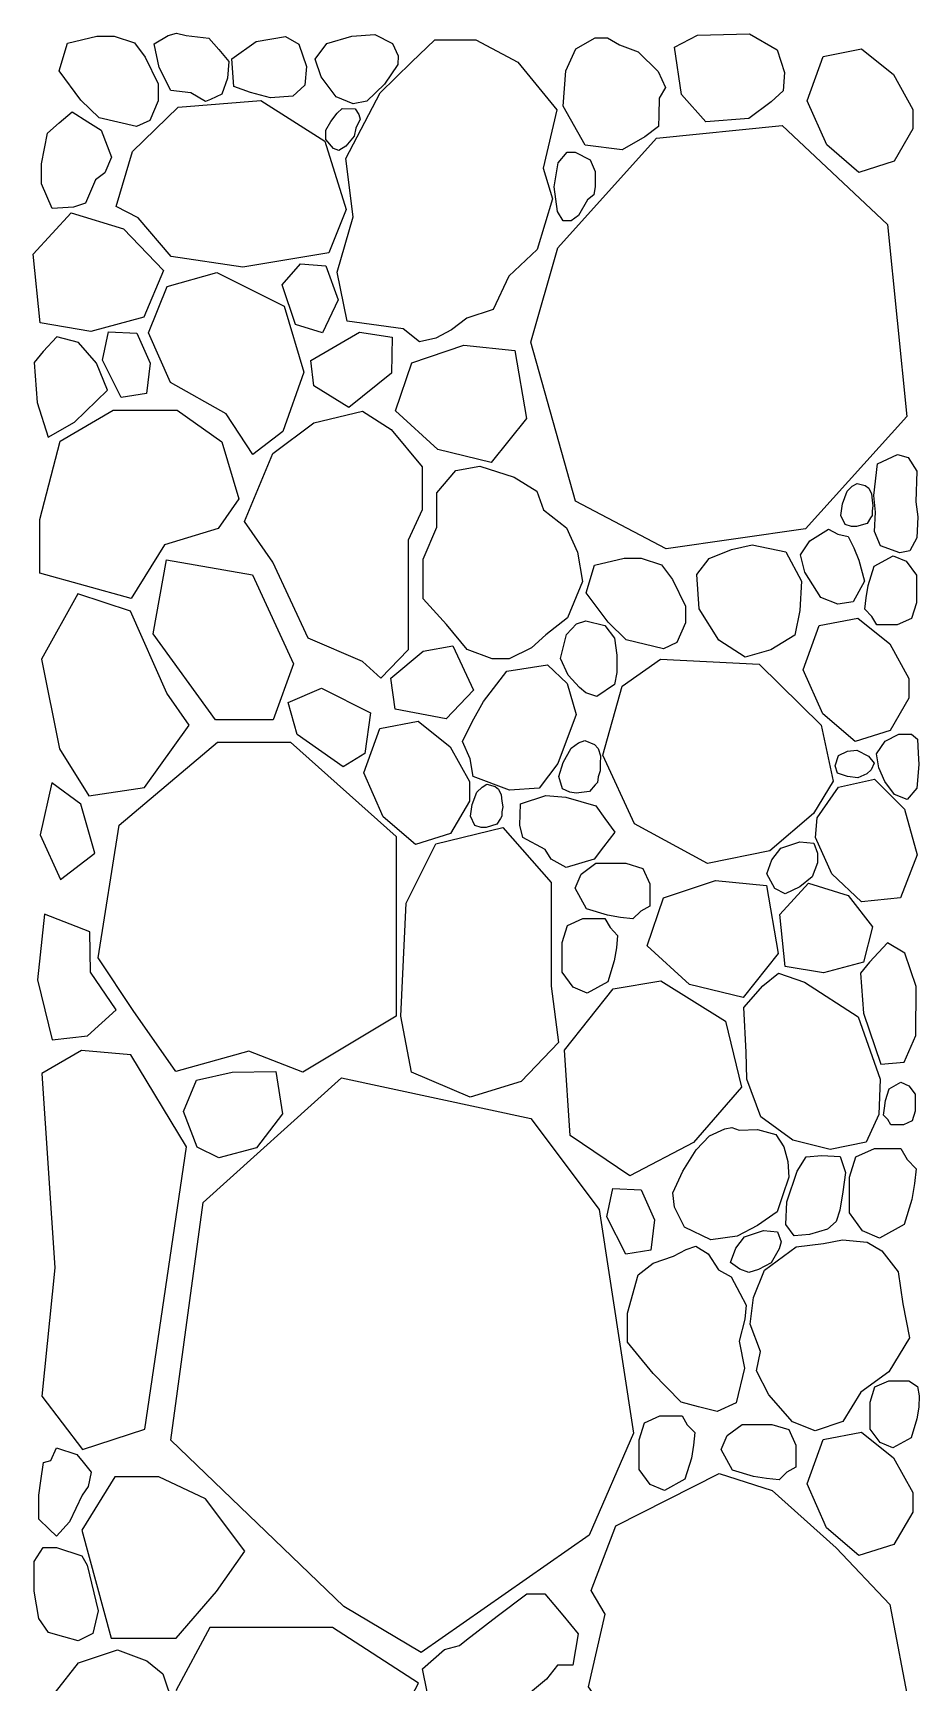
# Model space of a CAD drawing. Header units: millimetres. Extents: x 10227 to 13232, y 2 to 9351.
# Drawn here: x 11567.3 to 11655.2, y 2376.3 to 2540.1 of the extents above; entities that cross this region are included whole.
import ezdxf

# ---------------------------------------------------------------- set-up
doc = ezdxf.new("R2010")
doc.units = ezdxf.units.MM
doc.layers.add('RETINO', color=20, linetype='Continuous')

msp = doc.modelspace()

# ---------------------------------------------------------------- linework, layer by layer
at = {"layer": 'RETINO'}
for points in [[(11577.57, 2530.79), (11573.87, 2531.66), (11572.07, 2533.42), (11569.9, 2536.34), (11570.73, 2539.07), (11573.64, 2539.78), (11575.35, 2539.78), (11577.38, 2539.12), (11578.45, 2537.67), (11579.73, 2535.02), (11579.73, 2533.34), (11578.89, 2531.41), (11577.57, 2530.79)], [(11582.96, 2534.15), (11580.99, 2534.39), (11579.82, 2536.66), (11579.34, 2539), (11580.71, 2539.84), (11581.55, 2540.08), (11582.49, 2539.82), (11584.75, 2539.58), (11585.76, 2538.44), (11586.75, 2537.24), (11586.61, 2535.6), (11586.05, 2534.02), (11584.92, 2533.49), (11584.42, 2533.27), (11582.96, 2534.15)], [(11587.24, 2534.77), (11587.05, 2537.52), (11589.45, 2539.25), (11592.37, 2539.73)], [(11592.37, 2539.73), (11593.68, 2538.98)], [(11602.18, 2534.99), (11600.42, 2533.31), (11599.07, 2533.05), (11597.4, 2533.76), (11595.9, 2535.72), (11595.29, 2537.48), (11596.47, 2539.05), (11598.95, 2539.78), (11601.22, 2539.92), (11602.97, 2539.05), (11603.53, 2537.82), (11603.5, 2536.97), (11602.18, 2534.99)], [(11631.67, 2533.99), (11630.96, 2538.69), (11633.23, 2539.87), (11638.39, 2539.99)], [(11638.39, 2539.99), (11641.14, 2538.41)], [(11593.68, 2538.98), (11594.43, 2536.74), (11594.28, 2534.9)], [(11604.03, 2510.71), (11598.48, 2511.48), (11597.5, 2516.36), (11599.07, 2521.83), (11598.34, 2527.61), (11601.75, 2534.14), (11604.87, 2537.17), (11607.19, 2539.41), (11611.25, 2539.41), (11615.43, 2537.17), (11619.3, 2532.45), (11617.93, 2526.67), (11618.84, 2523.63), (11617.32, 2518.61), (11614.51, 2515.95), (11612.98, 2512.64), (11610.34, 2511.77), (11608.82, 2510.62), (11607.29, 2509.81), (11605.67, 2509.42), (11604.03, 2510.71)], [(11625.76, 2528.5), (11622.08, 2528.96), (11619.9, 2532.83), (11620.18, 2536.33), (11621.16, 2538.51), (11623.08, 2539.61), (11624.32, 2539.59), (11625.49, 2538.91), (11627.35, 2538.21), (11629.34, 2536.25), (11630.05, 2534.67), (11629.44, 2533.62), (11629.4, 2531.93), (11629.37, 2530.79), (11628.01, 2529.79), (11625.76, 2528.5)], [(11641.14, 2538.41), (11641.89, 2536.17), (11641.74, 2534.33)], [(11652.75, 2527.35), (11649.26, 2526.25), (11646.07, 2528.98), (11644.12, 2533.35), (11645.71, 2537.75), (11649.53, 2538.5), (11652.7, 2535.95), (11654.61, 2532.5), (11654.61, 2530.56), (11652.75, 2527.35)], [(11594.28, 2534.9), (11593.09, 2533.82)], [(11598.37, 2522.56), (11596.65, 2518.25), (11588.14, 2516.84), (11581.01, 2517.9), (11577.73, 2521.74), (11575.55, 2522.87), (11577.19, 2528.33), (11581.7, 2532.73), (11589.92, 2533.37), (11596.25, 2529.36), (11598.37, 2522.56)], [(11593.09, 2533.82), (11590.88, 2533.66), (11588.89, 2534.18), (11587.24, 2534.77)], [(11640.55, 2533.26), (11638.34, 2531.59), (11634.08, 2531.26), (11631.67, 2533.99)], [(11641.74, 2534.33), (11640.55, 2533.26)], [(11569.21, 2522.67), (11568.16, 2525.11), (11568.16, 2527.11), (11568.76, 2530.15), (11569.92, 2531.15), (11571.21, 2532.26), (11572.76, 2531.27), (11574.06, 2530.43), (11575.11, 2527.75), (11574.44, 2526.19), (11573.51, 2525.51), (11572.51, 2523.2), (11571.33, 2522.79), (11569.21, 2522.67)], [(11599.18, 2529.85), (11598.36, 2528.86), (11597.65, 2528.43), (11597.12, 2528.61), (11596.38, 2529.51), (11596.38, 2530.43), (11596.87, 2531.31), (11597.49, 2532.13), (11598, 2532.6), (11599.27, 2532.55), (11599.65, 2531.99), (11599.76, 2531.52), (11599.33, 2530.62), (11599.18, 2529.85)], [(11619.39, 2518.77), (11629.19, 2529.64), (11641.64, 2530.91), (11652.1, 2521.07), (11654, 2502.02), (11643.97, 2490.89), (11630.14, 2488.89), (11621.15, 2493.62), (11616.69, 2509.41), (11619.39, 2518.77)], [(11622.32, 2523.51), (11621.44, 2521.97), (11620.72, 2521.45), (11619.92, 2521.45), (11619.35, 2522.37), (11619.01, 2524.83), (11619.41, 2527.2), (11620.32, 2528.26), (11621.12, 2528.26), (11622.58, 2527.49), (11623.09, 2526.32), (11623.09, 2524.86), (11622.95, 2524.02), (11622.32, 2523.51)], [(11573.04, 2510.47), (11568.02, 2511.32), (11567.31, 2518.13), (11571.1, 2522.25), (11576.29, 2520.63), (11580.25, 2516.52), (11578.31, 2511.87), (11573.04, 2510.47)], [(11593.86, 2517.18), (11596.37, 2516.97), (11597.6, 2513.6), (11596.05, 2510.32), (11593.35, 2511.15), (11592.03, 2515.1), (11593.86, 2517.18)], [(11586.47, 2502.27), (11580.95, 2505.38), (11578.77, 2510.33), (11580.61, 2514.93), (11585.55, 2516.32), (11592.22, 2512.98), (11594.18, 2506.41), (11592.11, 2500.54), (11589.12, 2498.24), (11586.47, 2502.27)], [(11578.56, 2504.31), (11576.07, 2503.91), (11574.22, 2507.62), (11574.79, 2510.44), (11577.61, 2510.29), (11578.94, 2507.31), (11578.56, 2504.31)], [(11595.19, 2505.07), (11594.88, 2507.58), (11599.71, 2510.4), (11602.95, 2509.9), (11602.88, 2506.31), (11598.63, 2502.9), (11595.19, 2505.07)], [(11567.73, 2503.42), (11568.82, 2499.98), (11571.43, 2501.47), (11574.69, 2504.64), (11573.6, 2507.3), (11571.84, 2509.38), (11569.67, 2509.93), (11568.32, 2508.48), (11567.42, 2507.39), (11567.73, 2503.42)], [(11610.06, 2509.09), (11615.12, 2508.58), (11616.29, 2501.83), (11612.78, 2497.47), (11607.49, 2498.75), (11603.27, 2502.58), (11604.89, 2507.35), (11610.06, 2509.09)], [(11580.37, 2489.27), (11577.04, 2483.95), (11567.98, 2486.48), (11567.98, 2491.79), (11570.02, 2499.57), (11575.27, 2502.64), (11581.6, 2502.64), (11586.03, 2499.5), (11587.73, 2493.84), (11585.69, 2490.91), (11580.37, 2489.27)], [(11599.99, 2477.7), (11594.62, 2480.02), (11591.09, 2487.58), (11588.3, 2491.59), (11589.45, 2494.39), (11591.09, 2498.34), (11595.17, 2501.4), (11599.99, 2502.56), (11602.85, 2500.72), (11605.91, 2497.04), (11605.91, 2492.75), (11604.55, 2489.76), (11604.55, 2486.76), (11604.55, 2481.79), (11604.55, 2478.86), (11601.83, 2476.07), (11599.99, 2477.7)], [(11655.11, 2492.07), (11654.99, 2489.99), (11654.3, 2488.7), (11653.33, 2488.5), (11651.41, 2489.2), (11650.82, 2490.6), (11650.91, 2492.53), (11650.73, 2494.18), (11651.09, 2497.34), (11653.07, 2498.24), (11654.14, 2497.96), (11655, 2496.59), (11654.89, 2493.55), (11655.11, 2492.07)], [(11620.35, 2482.05), (11618.18, 2480.35), (11616.77, 2479.06), (11614.55, 2477.97), (11612.86, 2477.97), (11610.4, 2478.9), (11608.35, 2481.39), (11606.03, 2483.92), (11606.03, 2487.86), (11607.38, 2491.03), (11607.38, 2494.46), (11609.25, 2496.66), (11611.64, 2497.09), (11615.04, 2495.99), (11617.31, 2494.6), (11617.96, 2492.76), (11620.25, 2490.96), (11621.35, 2488.55), (11621.84, 2485.65), (11620.35, 2482.05)], [(11650.07, 2491.41), (11649.03, 2491.12), (11648.53, 2491.12), (11647.89, 2491.29), (11647.45, 2492.21), (11647.62, 2493.36), (11648.09, 2494.61), (11648.6, 2495.1), (11649.09, 2495.38), (11649.89, 2495.17), (11650.23, 2494.9), (11650.51, 2494.34), (11650.58, 2493.72), (11650.65, 2493.16), (11650.58, 2492.67), (11650.58, 2492.21), (11650.42, 2491.98), (11650.07, 2491.41)], [(11649.25, 2487.77), (11649.82, 2485.68), (11648.69, 2483.64), (11647.18, 2483.4), (11645.47, 2484.07), (11643.9, 2486.58), (11643.45, 2488.28), (11644.39, 2489.68), (11646.25, 2490.85), (11647.15, 2490.36), (11648.2, 2490.1), (11648.74, 2488.99), (11649.25, 2487.77)], [(11635.37, 2479.84), (11633.4, 2482.93), (11633.19, 2486.33), (11634.39, 2487.92), (11636.61, 2488.83), (11638.65, 2489.3), (11641.99, 2488.6), (11643.56, 2485.69), (11643.41, 2482.78), (11642.89, 2480.33), (11640.52, 2478.87), (11637.97, 2478.13), (11635.37, 2479.84)], [(11591.14, 2471.92), (11585.41, 2471.92), (11579.24, 2480.45), (11580.54, 2487.81), (11589.08, 2486.3), (11593.16, 2477.48)], [(11629.88, 2478.97), (11626.18, 2479.85), (11624.37, 2481.61), (11622.2, 2484.53), (11623.03, 2487.26), (11625.95, 2487.96), (11627.66, 2487.96), (11629.68, 2487.31), (11630.76, 2485.86), (11632.04, 2483.21), (11632.04, 2481.53), (11631.2, 2479.6), (11629.88, 2478.97)], [(11650.17, 2485.24), (11650.76, 2487.17), (11652.65, 2488.21), (11653.95, 2487.66), (11654.96, 2486.29), (11654.96, 2483.54), (11654.48, 2481.98), (11653.05, 2481.34), (11651.02, 2481.34), (11650.54, 2482.17), (11649.85, 2482.89), (11649.97, 2484.03), (11650.17, 2485.24)], [(11578.37, 2465.21), (11582.8, 2471.39), (11580.58, 2474.57), (11576.98, 2482.69), (11571.75, 2484.43), (11568.15, 2477.93), (11569.95, 2469.03)], [(11619.65, 2478.02), (11620.23, 2480.4), (11621.25, 2481.46), (11622.15, 2481.74), (11624.06, 2481.28), (11624.99, 2480.03), (11625.23, 2478.34), (11625.24, 2476.61), (11625.02, 2475.44), (11623.24, 2474.22), (11622.16, 2474.59), (11621.53, 2475.12), (11620.41, 2476.35), (11619.65, 2478.02)], [(11652.36, 2470.87), (11648.87, 2469.77), (11645.68, 2472.51), (11643.74, 2476.87), (11645.32, 2481.28), (11649.14, 2482.02), (11652.32, 2479.47), (11654.22, 2476.03), (11654.22, 2474.08), (11652.36, 2470.87)], [(11608.98, 2479.27), (11611.01, 2474.87), (11608.29, 2472.02), (11603.23, 2472.97), (11602.81, 2476.06), (11606.01, 2478.74), (11608.98, 2479.27)], [(11625.77, 2475.26), (11629.56, 2477.95), (11639.37, 2477.45), (11645.51, 2471.38), (11646.69, 2465.84), (11644.76, 2462.61), (11640.42, 2458.91), (11634.24, 2457.67), (11626.99, 2461.59), (11623.85, 2468.4), (11625.77, 2475.26)], [(11593.16, 2477.48), (11591.14, 2471.92)], [(11612.02, 2473.73), (11614.32, 2476.76), (11618.35, 2477.37), (11620.3, 2475.53), (11621.19, 2472.45), (11619.4, 2467.59), (11617.53, 2465.14), (11614.58, 2464.95), (11610.98, 2466.28), (11610.68, 2468.05), (11609.92, 2469.78), (11610.89, 2471.72), (11612.02, 2473.73)], [(11600.24, 2468.57), (11598.09, 2467.25), (11593.52, 2470.47), (11592.64, 2473.63), (11595.93, 2475.05), (11600.79, 2472.6), (11600.24, 2468.57)], [(11608.74, 2460.64), (11605.26, 2459.54), (11602.06, 2462.28), (11600.12, 2466.65), (11601.71, 2471.05), (11605.52, 2471.79), (11608.7, 2469.24), (11610.61, 2465.8), (11610.61, 2463.85), (11608.74, 2460.64)], [(11581.47, 2437.03), (11577.24, 2443.06), (11573.77, 2448.29), (11575.87, 2461.46), (11585.62, 2469.7), (11592.86, 2469.7), (11603.33, 2460.33), (11603.33, 2442.5), (11594.07, 2436.96), (11588.74, 2439.03), (11581.47, 2437.03)], [(11622.54, 2464.82), (11621.21, 2464.65), (11620.59, 2464.74), (11619.85, 2465.08), (11619.47, 2466.29), (11619.9, 2467.67), (11620.7, 2469.12), (11621.42, 2469.62), (11622.07, 2469.88), (11623.02, 2469.46), (11623.38, 2469.07), (11623.62, 2468.33), (11623.59, 2467.56), (11623.58, 2466.86), (11623.4, 2466.27), (11623.31, 2465.71), (11623.08, 2465.46), (11622.54, 2464.82)], [(11655, 2465.15), (11654.06, 2464), (11652.78, 2464.5), (11651.83, 2465.8), (11651.25, 2467.14), (11651.01, 2468.54), (11651.87, 2469.81), (11653.23, 2470.48), (11654.48, 2470.48), (11655.06, 2469.99), (11655.15, 2468.6), (11655.19, 2467.49), (11655, 2465.15)], [(11569.95, 2469.03), (11572.86, 2464.39)], [(11649.14, 2466.16), (11648.12, 2466.29), (11647.14, 2466.64), (11646.91, 2467.37), (11647.22, 2468.39), (11648.12, 2468.8), (11649.06, 2468.91), (11650.2, 2468.31), (11650.76, 2467.61), (11650.47, 2466.97), (11650.03, 2466.55), (11649.14, 2466.16)], [(11570.05, 2456.08), (11573.44, 2458.67), (11572.07, 2463.54), (11569.19, 2465.67), (11568.03, 2460.49), (11570.05, 2456.08)], [(11572.86, 2464.39), (11578.37, 2465.21)], [(11613.33, 2461.55), (11612.28, 2461.25), (11611.78, 2461.25), (11611.15, 2461.43), (11610.71, 2462.35), (11610.88, 2463.5), (11611.35, 2464.75), (11611.86, 2465.23), (11612.35, 2465.52), (11613.15, 2465.3), (11613.49, 2465.04), (11613.77, 2464.48), (11613.83, 2463.86), (11613.91, 2463.3), (11613.83, 2462.8), (11613.83, 2462.35), (11613.68, 2462.12), (11613.33, 2461.55)], [(11615.67, 2463.59), (11618.19, 2464.42), (11620.18, 2464.25), (11623.16, 2463.39), (11624.05, 2462.14), (11625.05, 2460.76), (11623.92, 2459.31), (11622.98, 2458.09), (11620.21, 2457.27), (11618.72, 2458.08), (11618.12, 2459.06), (11615.91, 2460.25), (11615.61, 2461.47), (11615.67, 2463.59)], [(11647.24, 2465.23), (11650.81, 2466.04), (11653.77, 2463.04), (11655.04, 2458.53), (11653.39, 2454.27), (11649.52, 2453.85), (11646.57, 2456.65), (11644.96, 2460.25), (11645.12, 2462.19), (11647.24, 2465.23)], [(11610.67, 2434.48), (11604.87, 2436.95), (11603.79, 2442.51), (11604.33, 2453.74), (11607.27, 2459.61), (11613.91, 2461.24), (11618.72, 2455.77), (11618.72, 2445.49), (11619.45, 2439.91), (11615.73, 2436.03), (11610.67, 2434.48)], [(11644.62, 2456.33), (11643.4, 2455.35), (11641.95, 2454.66), (11640.91, 2455.18), (11640.13, 2456.62), (11640.63, 2458.04), (11641.52, 2459.19), (11643.4, 2459.8), (11644.77, 2459.67), (11645.15, 2458.67), (11645.15, 2457.74), (11644.62, 2456.33)], [(11624.3, 2452.52), (11622.22, 2453.16), (11621.1, 2455.2), (11621.69, 2456.6), (11623.17, 2457.69), (11626.13, 2457.69), (11627.81, 2457.17), (11628.5, 2455.63), (11628.5, 2453.44), (11627.61, 2452.93), (11626.83, 2452.18), (11625.6, 2452.31), (11624.3, 2452.52)], [(11635.03, 2455.99), (11640.1, 2455.48), (11641.26, 2448.73), (11637.76, 2444.37), (11632.46, 2445.65), (11628.25, 2449.48), (11629.87, 2454.25), (11635.03, 2455.99)], [(11645.74, 2446.81), (11641.95, 2447.45), (11641.41, 2452.6), (11644.27, 2455.7), (11648.2, 2454.48), (11650.61, 2451.38), (11649.72, 2447.87), (11645.74, 2446.81)], [(11573.02, 2446.88), (11572.95, 2450.89), (11568.45, 2452.62), (11567.76, 2446.12), (11569.2, 2440.15)], [(11624.97, 2448), (11624.34, 2445.92), (11622.3, 2444.79), (11620.9, 2445.39), (11619.81, 2446.87), (11619.81, 2449.82), (11620.33, 2451.51), (11621.87, 2452.2), (11624.06, 2452.2), (11624.57, 2451.31), (11625.32, 2450.53), (11625.19, 2449.3), (11624.97, 2448)], [(11649.71, 2442.8), (11651.43, 2437.75), (11653.75, 2437.96), (11654.92, 2440.58), (11654.93, 2445.47), (11653.82, 2448.77), (11652.1, 2449.79), (11650.3, 2447.86), (11649.4, 2446.77), (11649.71, 2442.8)], [(11572.71, 2440.57), (11575.55, 2443.15), (11573.02, 2446.88)], [(11638.07, 2438.94), (11637.83, 2443.37), (11639.72, 2445.51), (11641.29, 2446.77), (11643.86, 2445.87), (11649.19, 2442.46), (11651.36, 2436.26), (11651.23, 2432.74), (11649.99, 2429.99), (11646.4, 2429.28), (11642.71, 2430.21), (11639.51, 2432.52), (11638.15, 2436.27), (11638.07, 2438.94)], [(11620.06, 2439.13), (11624.86, 2445.23), (11629.61, 2446.03)], [(11629.61, 2446.03), (11636.02, 2442), (11637.6, 2435.45)], [(11569.2, 2440.15), (11572.71, 2440.57)], [(11572.23, 2399.5), (11578.39, 2401.53), (11582.55, 2429.55), (11577.03, 2438.66), (11572.13, 2439.11), (11568.2, 2436.82), (11569.48, 2417.55)], [(11637.6, 2435.45), (11632.85, 2429.96), (11626.52, 2426.66), (11620.6, 2430.66), (11620.06, 2439.13)], [(11583.54, 2436.15), (11587.08, 2436.95), (11591.4, 2437.01), (11592.07, 2432.83), (11589.5, 2429.46)], [(11622.49, 2391.01), (11605.83, 2379.36), (11598.16, 2383.94), (11581, 2400.43), (11584.2, 2424.03), (11597.93, 2436.4), (11616.71, 2432.37), (11623.5, 2423.32), (11626.9, 2401.12), (11622.49, 2391.01)], [(11583.61, 2429.52), (11582.23, 2433.05), (11583.54, 2436.15)], [(11651.9, 2434.13), (11652.26, 2435.31), (11653.42, 2435.95), (11654.22, 2435.61), (11654.84, 2434.77), (11654.84, 2433.08), (11654.55, 2432.12), (11653.67, 2431.73), (11652.42, 2431.73), (11652.13, 2432.24), (11651.7, 2432.68), (11651.78, 2433.38), (11651.9, 2434.13)], [(11637.38, 2431.19), (11639.18, 2431.27), (11641, 2430.76), (11641.81, 2429.54), (11642.22, 2428.09), (11642.3, 2426.54), (11641.67, 2424.67), (11641.15, 2423.09), (11639.2, 2421.75), (11637.17, 2420.69), (11634.57, 2420.32), (11631.95, 2421.56), (11630.97, 2423.55), (11630.79, 2424.99), (11631.79, 2427.14), (11633.11, 2429.26), (11634.42, 2430.64), (11635.96, 2431.32), (11636.66, 2431.45), (11637.38, 2431.19)], [(11589.5, 2429.46), (11585.76, 2428.44), (11583.61, 2429.52)], [(11646.15, 2421.38), (11644.35, 2420.83), (11642.84, 2420.72), (11641.99, 2421.83), (11642.09, 2424.09), (11643.12, 2427.13), (11644.03, 2428.55), (11645.59, 2428.68), (11647.4, 2428.59), (11647.93, 2427.01), (11647.65, 2425.07), (11647.38, 2423.27), (11646.99, 2422.13), (11646.15, 2421.38)], [(11654.51, 2424.33), (11653.76, 2421.84), (11651.31, 2420.49), (11649.62, 2421.21), (11648.31, 2422.98), (11648.31, 2426.53), (11648.94, 2428.55), (11650.79, 2429.37), (11653.42, 2429.37), (11654.03, 2428.3), (11654.93, 2427.37), (11654.77, 2425.89), (11654.51, 2424.33)], [(11628.61, 2419.29), (11626.12, 2418.89), (11624.26, 2422.61), (11624.83, 2425.42), (11627.65, 2425.27), (11628.98, 2422.29), (11628.61, 2419.29)], [(11640.54, 2418.04), (11639.31, 2417.36), (11638.35, 2417.06), (11637.45, 2417.39), (11636.52, 2418.05), (11637.03, 2419.47), (11637.92, 2420.62), (11639.79, 2421.23), (11641.17, 2421.1), (11641.55, 2420.1), (11641.35, 2419.41), (11640.54, 2418.04)], [(11643.02, 2419.61), (11645.75, 2419.94), (11647.63, 2420.31), (11650.09, 2420.09), (11651.54, 2419.22), (11653.16, 2417.15), (11653.61, 2413.95), (11654.29, 2410.59), (11652.24, 2407.21), (11649.44, 2405.21), (11647.66, 2402.27), (11644.92, 2401.37), (11642.66, 2402.24), (11640.32, 2404.94), (11639.11, 2407.31), (11639.5, 2409.22), (11638.48, 2411.94), (11638.79, 2414.58), (11639.88, 2417.31), (11643.02, 2419.61)], [(11637.89, 2407.59), (11637.09, 2404.13), (11635.2, 2403.27), (11633.35, 2403.75), (11631.61, 2404.21), (11630.16, 2405.69), (11628.83, 2407.04), (11627.19, 2409.05), (11626.3, 2410.15), (11626.3, 2413.02), (11627.36, 2416.85), (11628.85, 2417.99), (11630.86, 2418.68), (11632.11, 2419.37), (11633.08, 2419.67), (11634.31, 2418.91), (11635.33, 2417.33), (11636.58, 2416.65), (11637.44, 2415.01), (11638.06, 2413.84), (11637.94, 2412.43), (11637.39, 2410.25), (11637.89, 2407.59)], [(11569.48, 2417.55), (11568.2, 2404.79)], [(11655.02, 2402.55), (11654.45, 2400.68), (11652.61, 2399.67), (11651.35, 2400.21), (11650.37, 2401.54), (11650.37, 2404.2), (11650.83, 2405.71), (11652.22, 2406.33), (11654.2, 2406.33), (11655.07, 2405.77), (11655.22, 2404.83), (11655.21, 2403.72), (11655.02, 2402.55)], [(11568.2, 2404.79), (11572.23, 2399.5)], [(11632.63, 2398.65), (11632, 2396.57), (11629.96, 2395.44), (11628.55, 2396.04), (11627.46, 2397.52), (11627.46, 2400.48), (11627.98, 2402.16), (11629.52, 2402.85), (11631.72, 2402.85), (11632.23, 2401.96), (11632.97, 2401.18), (11632.84, 2399.95), (11632.63, 2398.65)], [(11638.79, 2396.83), (11636.72, 2397.47), (11635.59, 2399.5), (11636.19, 2400.91), (11637.67, 2402), (11640.62, 2402), (11642.31, 2401.48), (11643, 2399.94), (11643, 2397.75), (11642.11, 2397.24), (11641.33, 2396.49), (11640.1, 2396.62), (11638.79, 2396.83)], [(11652.73, 2390.09), (11649.25, 2388.98), (11646.05, 2391.72), (11644.11, 2396.09), (11645.7, 2400.49), (11649.51, 2401.23), (11652.69, 2398.69), (11654.6, 2395.24), (11654.6, 2393.3), (11652.73, 2390.09)], [(11572.2, 2394.99), (11570.94, 2392.32), (11569.63, 2390.92), (11568.92, 2391.61), (11567.88, 2392.6), (11567.88, 2394.97), (11568.1, 2396.41), (11568.36, 2398.21), (11569.08, 2398.42), (11569.63, 2399.66), (11571.67, 2399.01), (11572.28, 2398.25), (11573.07, 2397.27), (11572.78, 2395.83), (11572.2, 2394.99)], [(11585.5, 2385.42), (11588.32, 2389.42), (11584.41, 2394.61), (11579.78, 2396.79), (11575.42, 2396.79), (11572.16, 2391.51), (11575.06, 2380.79), (11581.51, 2380.79), (11585.5, 2385.42)], [(11631.89, 2359.87), (11626.28, 2361.12), (11627.17, 2365.12), (11625.14, 2372.09), (11622.42, 2375.96), (11624.08, 2383.15), (11622.68, 2385.52), (11625.14, 2391.93), (11635.39, 2397.11), (11640.65, 2395.44), (11646.99, 2389.75), (11652.32, 2384.13), (11654.29, 2373.88), (11651.62, 2363.35), (11644, 2357.53), (11637.21, 2360.31), (11631.89, 2359.87)], [(11573.23, 2381.23), (11571.79, 2380.51), (11570.36, 2380.91), (11568.84, 2381.33), (11567.88, 2382.75), (11567.44, 2385.46), (11567.44, 2388.4), (11568.31, 2389.77), (11569.65, 2389.77), (11572.17, 2388.95), (11572.69, 2388.03), (11573.77, 2383.49), (11573.23, 2381.23)], [(11618.26, 2376.71), (11615.88, 2374.73), (11614.11, 2374.73), (11606.84, 2373.33), (11605.96, 2377.75), (11608.14, 2379.67), (11609.62, 2380.05), (11610.32, 2380.61), (11613.38, 2382.95), (11616.3, 2385.17), (11618.11, 2385.17), (11619.87, 2383.05), (11621.41, 2381.21), (11620.86, 2378.11), (11619.35, 2378.11), (11618.26, 2376.71)], [(11605.57, 2376.33), (11597.02, 2381.85), (11584.85, 2381.85), (11581.52, 2375.61), (11585.72, 2363.13), (11598.61, 2363.13), (11605.57, 2376.33)], [(11579.51, 2364.57), (11577.74, 2362.74), (11575.41, 2361.49), (11573.4, 2361.95), (11571.57, 2363.02), (11570, 2364.52), (11568.82, 2367.03), (11567.83, 2369.14), (11568.5, 2372.39), (11569.54, 2375.43), (11571.82, 2378.33), (11575.68, 2379.61), (11578.61, 2378.54), (11580.18, 2377.25), (11581.26, 2374.11), (11581.97, 2370.67), (11581.97, 2367.99), (11581.08, 2365.81), (11580.48, 2365.01), (11579.51, 2364.57)]]:
    msp.add_lwpolyline(points, dxfattribs=at)

doc.saveas('drawing.dxf')
